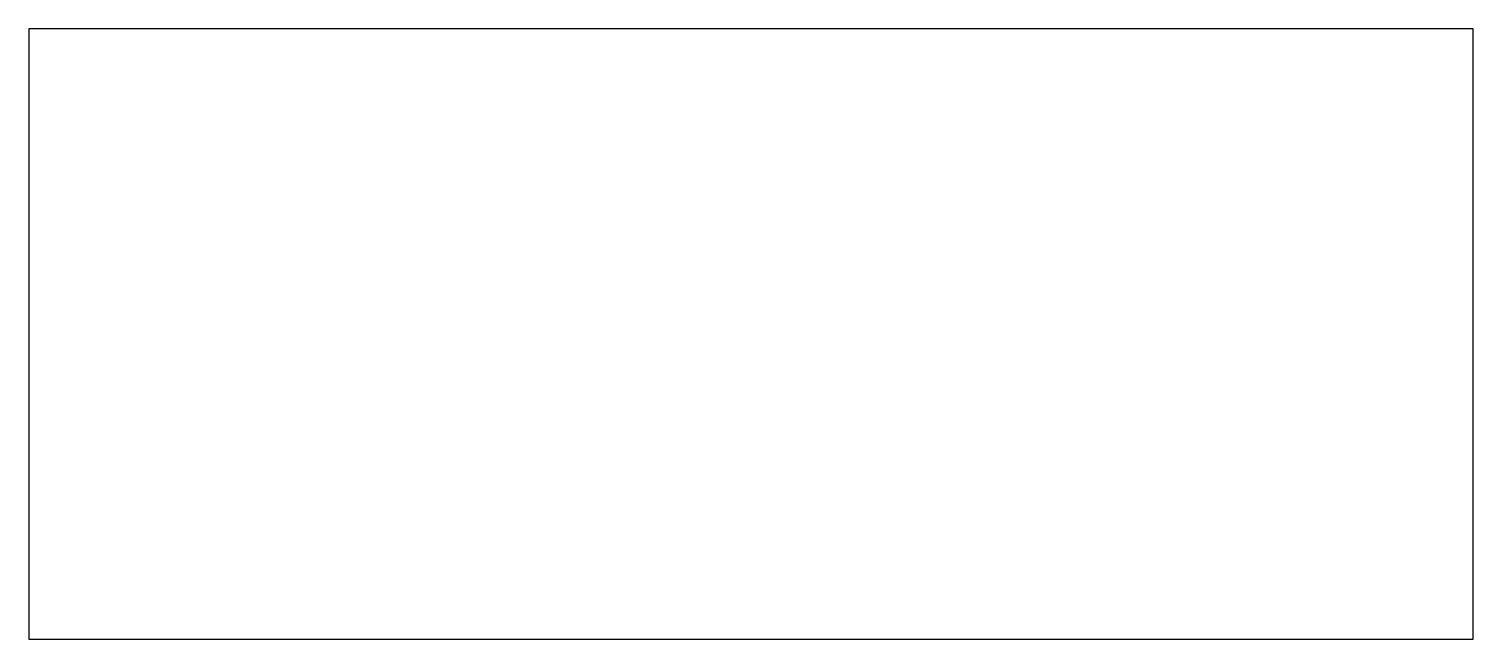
# Model space of a CAD drawing. Header units: inches. Extents: x -15.46 to -8.36, y -10.51 to -7.51.
import ezdxf

# ---------------------------------------------------------------- set-up
doc = ezdxf.new("R2010")
doc.units = ezdxf.units.IN
doc.layers.get('0').update_dxf_attribs({"linetype": 'CONTINUOUS'})

msp = doc.modelspace()

# ---------------------------------------------------------------- linework, layer by layer
msp.add_lwpolyline([(-15.4608, -10.513), (-8.3608, -10.513), (-8.3608, -7.513), (-15.4608, -7.513)], close=True)

doc.saveas('drawing.dxf')
